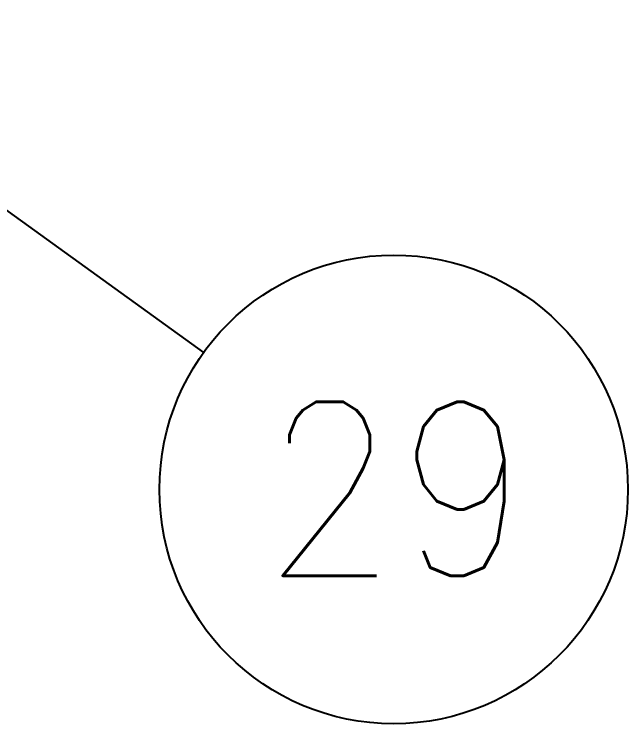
# Model space of a CAD drawing. Extents: x 14808 to 20058, y -13198 to -11680.
# Drawn here: x 15411.03 to 15428.66, y -12640.71 to -12620.32 of the extents above; entities that cross this region are included whole.
import ezdxf

# ---------------------------------------------------------------- set-up
doc = ezdxf.new("R2010")
doc.units = 0
doc.header["$LTSCALE"] = 7
doc.header["$MEASUREMENT"] = 0
doc.layers.get('0').update_dxf_attribs({"color": 2, "linetype": 'CONTINUOUS'})
doc.styles.add('GHS', font='romans', dxfattribs={"bigfont": 'ghs'})
doc.styles.add('TEXTSTYLE_0', font='txt.shx', dxfattribs={"width": 0.8, "bigfont": 'whgtxt.shx'})
doc.dimstyles.new('STANDARD$7', dxfattribs={"dimtxt": 3.5, "dimasz": 3, "dimexe": 1, "dimexo": 0.0625, "dimgap": 1, "dimtad": 1, "dimdec": 4, "dimzin": 0, "dimdsep": 46, "dimtxsty": 'GHS', "dimcen": 1, "dimclrt": 2, "dimadec": 0, "dimazin": 0, "dimtfac": 1, "dimtdec": 4, "dimtofl": 0, "dimtmove": 0, "dimatfit": 3, "dimfxl": 1, "dimtolj": 1, "dimtzin": 0, "dimarcsym": 0})

# ---------------------------------------------------------------- blocks, each defined once
blk = doc.blocks.new('A$C78CA0C4B')
at = {"color": 2}
blk.add_circle((3.366, 3.366), 3.366, dxfattribs=at)
at = {"color": 2, "insert": (3.41, 3.376), "char_height": 2.5, "width": 5.41323, "attachment_point": 5, "style": 'TEXTSTYLE_0'}
blk.add_mtext('{\\W0.9;29}', dxfattribs=at)

msp = doc.modelspace()

# ---------------------------------------------------------------- block references
at = {"xscale": 2, "yscale": 2, "zscale": 2}
msp.add_blockref('A$C78CA0C4B', (15415.203, -12640.708), dxfattribs=at)

# ---------------------------------------------------------------- leaders
msp.add_leader([(15402.991, -12620.324), (15416.473, -12630.041)], dimstyle='STANDARD$7', override={"dimtxt": 3, "dimexo": 0.3, "dimgap": 2, "dimtad": 0, "dimdec": 1, "dimzin": 8, "dimcen": 0, "dimclrd": 2, "dimclre": 2, "dimazin": 2, "dimtp": 0.1, "dimtfac": 0.5, "dimtdec": 1, "dimfxl": 2.5, "dimarcsym": 1})

doc.saveas('drawing.dxf')
